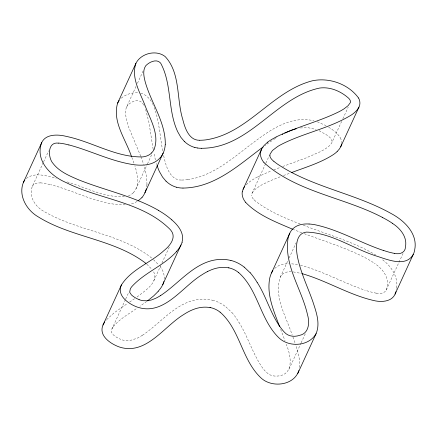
<?xml version="1.0" encoding="UTF-8"?>
<svg xmlns="http://www.w3.org/2000/svg" width="437" height="437" viewBox="0 0 437 437"><rect width="100%" height="100%" fill="white"/><g stroke="black" fill="none" stroke-linecap="round" stroke-linejoin="round"><path stroke-width="0.33" stroke-dasharray="2.19 1.64" d="M146.996 184.561L146.575 175.811L144.09 165.579M164.246 279.09C164.694 274.562 162.87 270.099 160.095 266.592M299.476 367.462C300.295 359.695 298.034 352.031 295.685 344.722M396.659 287.912C398.309 276.495 391.011 265.925 382.151 259.474M396.577 288.54L396.446 289.381A36.145 28.17 24.7 0 1 396.403 289.584M136.054 86.357L126.282 107.655L125.583 110.506L125.506 113.948L126.517 120.115L128.746 127.38L140.698 156.195M43.307 162.493L32.327 186.359C28.487 196.022 34.916 206.302 43.323 211.049C73.563 228.917 110.064 232.353 140.364 250.243M125.424 299.585L111.659 329.574L111.44 332.257L113.134 334.698A19.272 15.016 24.7 0 0 120.787 339.347M376.268 293.085C381.08 294.582 387.297 292.413 387.166 286.568C389.143 276.872 382.069 268.252 374.4 263.32M265.603 163.7L251.756 193.957A6.987 5.446 24.7 0 0 251.586 195.399M238.892 322.178C248.047 336.861 252.717 353.965 262.724 368.145C265.652 372.073 269.722 376.088 274.966 376.077C294.467 376.885 291.534 356.581 286.246 344.274M291.315 271.765C287.071 271.421 282.012 272.83 280.308 277.156C273.693 296.936 286.197 316.661 292.184 335.015M137.027 297.013C144.035 291.25 159.92 282.187 153.147 270.913M43.591 161.881L48.654 150.869M137.464 83.298L143.096 71.062M133.312 192.662L133.722 192.22A23.653 18.436 24.7 0 0 135.645 189.527L147.203 164.459M147.482 163.864L151.71 154.671M125.709 298.974L128.8 292.244M153.797 280.734L160.838 265.434M161.963 262.987L169.687 246.195M265.882 163.088L269.263 155.741M282.684 166.508L306.342 157.817L320.223 151.743A91.71 71.471 24.7 0 0 323.314 150.082L324.62 149.307A62.617 48.797 24.7 0 0 325.986 148.443L329.514 145.712L331.53 143.331L341.734 121.235M342.859 118.782L348.207 107.158M280.303 277.167L287.961 260.518M289.086 258.07L296.128 242.77M289.043 369.139L300.864 343.438M301.142 342.827L305.649 333.038M386.171 290.124L403.061 253.405M135.945 188.942C139.321 181.59 137.142 173.216 134.902 165.869M126.484 107.163C128.986 102.422 137.497 98.057 141.992 102.531A10.723 8.358 24.7 0 1 142.462 103.11L143.593 104.842M111.916 328.963L112.009 328.761A22.309 17.387 24.7 0 1 113.347 326.625M32.327 186.359C33.6 183.24 37.385 182.77 40.313 182.95M252.089 193.072L254.667 189.767L259.316 186.32A76.114 59.317 24.7 0 1 262.036 184.742L269.853 180.956L280.893 176.499M113.341 326.619C119.787 318.824 128.904 313.908 137.06 308.161M105.88 320.507L106.12 320.217M106.612 319.649L114.15 312.821L127.402 303.535M246.244 184.725L249.319 181.994A76.961 59.978 24.7 0 1 257.808 176.843M120.716 98.686L121.005 98.407M274.638 268.509C278.374 264.855 283.804 263.669 288.879 263.73M121.3 98.134C125.894 94.261 132.121 92.382 138.087 92.759M26.291 178.443C34.96 171.839 46.835 175.958 56.264 178.301M264.8 145.712L265.68 145.068M146.701 301.47L140.004 306.184M267.007 144.112L273.322 139.753M134.591 298.706L129.352 302.235M273.753 139.469L275.922 138.081M142.407 335.277C162.089 322.337 178.034 299.127 203.806 299.137A35.14 27.389 24.7 0 1 210.006 299.711L212.601 300.252M137.092 201.506L133.471 203.216L129.505 204.308M257.77 176.794L271.634 170.67M273.666 169.878L280.833 167.185M283.52 175.51L290.168 173.079M187.828 179.618C215.124 175.625 235.729 155.239 257.169 139.791C273.196 127.801 293.052 115.548 313.919 120.836M300.312 127.954L308.227 127.724L316.175 129.478M124.485 196.694C104.47 197.693 86.013 187.697 67.364 181.907M125.31 204.849C99.024 205.21 75.53 190.903 50.577 184.682M181.426 180.044C171.828 180.465 167.098 169.567 165.104 161.597A112.003 87.291 24.7 0 1 164.465 159.183L163.558 155.255M293.32 271.907L301.169 273.404M297.57 264.685L296.619 264.505A42.542 33.152 24.7 0 0 290.78 263.784M300.416 265.297C322.959 271.071 343.291 282.919 365.272 290.305M140.719 93.218C145.947 94.512 149.973 98.636 152.36 103.312M317.267 121.797L325.986 125.616M304.228 233.669C324.249 241.224 344.88 247.451 364.032 257.142A73.919 57.608 24.7 0 1 374.427 263.282M303.294 225.197C327.559 234.642 353.156 241.514 375.656 254.979M301.759 232.752L293.151 229.441M300.126 223.995C285.935 218.467 271.661 212.606 259.125 203.817A62.464 48.682 24.7 0 1 255.634 201.189M319.076 130.647C323.418 133.558 331.033 135.809 332.175 141.67A6.391 4.982 24.7 0 1 331.874 142.648M328.651 127.172C333.054 130.018 337.626 133.132 340.27 137.797M255.563 201.129L254.908 200.583A14.312 11.154 24.7 0 1 253.302 199.004M225.913 306.883L231.916 312.592M146.81 264.156L151.901 269.29M153.524 259.676L158.855 265.09M253.307 199.004L252.422 197.814A6.151 4.791 24.7 0 1 251.575 195.399M143.942 105.486L144.276 106.136M152.562 103.7L152.95 104.476M153.316 105.257L153.491 105.65M131.832 157.407L134.279 163.99M280.647 329.345L285.039 340.849M140.938 156.807L143.713 164.427M154.201 107.36C159.308 121.437 159.926 136.59 162.755 151.186M292.937 336.993L295.346 343.711M145.674 109.501L148.935 122.469L153.097 148.902M156.364 163.405L156.697 164.503M155.419 159.991L153.791 152.666M340.281 137.792A13.454 10.483 24.7 0 1 341.614 142.648M187.823 179.612A51.304 39.986 24.7 0 1 181.519 180.049M133.361 192.739A18.518 14.432 24.7 0 1 128.462 195.771M231.971 312.564A69.554 54.204 24.7 0 1 238.853 322.195M212.611 300.175A28.285 22.041 24.7 0 1 225.891 306.9M142.396 335.266A62.873 48.999 24.7 0 1 137.213 338.189L130.658 340.347L124.698 340.467A15.098 11.766 24.7 0 1 120.765 339.402M140.337 250.281A66.719 51.998 24.7 0 1 151.961 258.283M40.302 182.841A44.929 35.015 24.7 0 1 50.561 184.769M146.919 184.545A36.227 28.236 24.7 0 1 146.712 186.692M376.268 293.183A56.083 43.711 24.7 0 1 365.299 290.228"/><path stroke-width="0.66" d="M165.295 144.784C165.699 122.07 151.011 102.974 145.166 81.697C143.882 76.595 142.5 70.477 145.718 65.79C148.913 62.3 156.266 58.514 160.292 62.753A10.723 8.358 24.7 0 1 160.756 63.332C171.812 83.817 167.753 108.933 176.996 130.171A55.22 43.039 24.7 0 0 177.695 131.75L180.858 137.294L184.299 141.386M242.333 191.843L243.13 189.226L261.659 148.951L264.106 145.412L267.613 142.216M260.627 152.065L261.659 148.951M163.717 281.974L163.837 281.504M182.011 242.196C184.714 233.358 178.094 225.241 171.817 219.898M341.341 144.98L341.237 145.368A16.797 13.094 24.7 0 1 340.844 146.488L339.434 148.962L337.129 151.563M298.881 370.527C294.106 385.707 271.765 388.138 260.993 377.918C241.705 359.837 240.175 329.629 220.111 312.155M395.627 292.703C392.825 301.918 381.414 302.459 373.591 300.498C348.611 294.685 326.548 280.592 301.945 273.611M151.661 152.961A18.518 14.432 24.7 0 1 142.779 156.91C115.925 157.538 92.229 141.735 66.44 136.426C57.7 134.137 43.962 133.678 41.002 144.581C36.058 161.903 51.593 176.472 66.173 182.59C100.089 199.747 142.604 201.632 170.299 229.638A21.38 16.666 24.7 0 1 171.085 230.632C176.723 237.646 169.589 246.157 164.055 250.51C150.645 262.839 131.439 269.154 121.431 284.935L102.995 325.019C98.369 335.747 110.55 343.815 119.197 346.94C145.871 355.849 163.891 326.45 183.595 314.613A82.183 64.048 24.7 0 1 189.019 311.428C194.307 308.708 200.212 306.9 206.215 307.173A25.51 19.883 24.7 0 1 209.897 307.566M41.734 142.582L23.44 182.36C18.064 195.481 26.581 210.115 38.068 216.752C71.548 237.723 114.275 239.072 145.942 263.413M340.68 146.859L359.138 106.71A16.797 13.094 24.7 0 0 359.536 105.59L359.793 104.416A13.454 10.483 24.7 0 0 358.575 98.014M199.736 140.266C189.849 140.594 185.523 129.751 183.398 121.819A112.003 87.291 24.7 0 1 182.759 119.405C176.373 98.964 180.705 73.269 165.202 56.608C156.315 49.425 140.993 53.276 135.929 63.31L117.629 103.088C112.052 121.792 125.845 139.392 131.444 156.441M135.929 63.31C130.871 78.081 140.282 92.819 145.346 106.284C150.404 119.82 159.964 135.071 153.939 149.744M395.064 294.123L413.921 252.925A36.145 28.17 24.7 0 0 414.735 249.598C417.87 233.762 404.438 220.712 391.683 213.83C355.357 193.334 312.297 187.386 277.419 164.039A62.464 48.682 24.7 0 1 273.928 161.411M297.805 373.422L316.098 333.644C320.468 323.304 316.191 311.942 312.941 301.912C307.637 286.721 300.394 272.109 297.362 256.213C295.827 248.058 295.237 233.402 306.375 232.102C331.131 232.67 352.539 248.32 375.525 255.765C386.477 259.065 405.656 268.012 413.358 254.345M144.898 192.804L163.192 153.026M162.717 284.673L181.016 244.895M309.074 224.017C302.732 223.564 295.494 224.979 291.484 230.37A25.177 19.621 24.7 0 0 289.84 233.107L271.448 273.092A44.203 34.452 24.7 0 0 269.787 277.943C266.406 294.74 273.895 311.139 279.56 326.57M121.431 284.935C116.46 295.51 128.412 303.813 137.016 306.987C163.788 316.486 182.163 286.71 201.889 274.835A82.183 64.048 24.7 0 1 207.313 271.65M102.995 325.019L104.153 322.877M271.481 273.016L271.546 272.885A25.177 19.621 24.7 0 1 272.874 270.579M243.13 189.226L243.922 187.702M289.807 233.172L289.726 233.358A44.203 34.452 24.7 0 0 288.081 238.165C283.744 265.401 301.885 289.239 307.55 314.913C309.822 322.457 309.046 333.518 299.542 335.359C294.38 337.162 288.18 336.474 284.389 332.218C271.519 317.999 267.449 298.324 257.191 282.4M117.629 103.088L119.175 100.461M23.44 182.36L24.15 181.016M358.974 107.081L357.488 109.512L355.423 111.785A46.743 36.429 24.7 0 1 351.594 114.833C329.536 128.549 303.218 132.935 280.33 144.964A76.114 59.317 24.7 0 0 277.61 146.542L272.431 150.503L270.055 154.179A6.987 5.446 24.7 0 0 269.886 155.621M316.098 333.644C308.932 346.519 288.748 347.661 278.642 337.572C259.999 319.327 258.229 289.693 238.411 272.377M104.345 322.577L104.743 321.993M24.357 180.694L24.8 180.066M244.256 187.173L244.616 186.659M160.303 157.544L159.833 158.079A31.819 24.8 24.7 0 1 159.352 158.604C152.895 165.252 142.812 165.831 134.143 164.733C111.462 161.559 90.863 150.71 68.871 144.904M142.003 197.322L141.539 197.857A31.819 24.8 24.7 0 1 141.053 198.382L138.059 200.894M176.532 251.57C163.657 265.865 144.423 272.519 131.635 286.841A22.309 17.387 24.7 0 0 130.297 288.977L129.674 292.222L131.433 294.92A19.272 15.016 24.7 0 0 139.081 299.569M158.238 291.348L153.72 295.849L147.624 300.787L142.992 300.689A15.098 11.766 24.7 0 1 139.064 299.624M151.606 152.884L152.021 152.442A23.653 18.436 24.7 0 0 153.939 149.749M263.047 147.007C239.181 164.716 214.813 187.642 183.245 188.063M160.701 295.499C180.383 282.559 196.328 259.349 222.1 259.36A35.14 27.389 24.7 0 1 228.305 259.933L230.9 260.474M282.269 134.377L282.876 134.055M276.064 137.016C296.193 127.003 318.349 121.885 338.522 111.965A91.71 71.471 24.7 0 0 341.614 110.304L342.914 109.529A62.617 48.797 24.7 0 0 344.28 108.666L348.081 105.678L350.179 102.875A6.391 4.982 24.7 0 0 350.479 101.892C350.54 99.041 347.535 97.402 345.651 95.758C338.293 90.24 329.001 86.81 319.726 88.034C275.436 97.227 249.642 148.367 201.539 148.285M207.318 271.656C212.601 268.919 218.511 267.127 224.509 267.395A25.51 19.883 24.7 0 1 228.196 267.788M284.716 133.116L290.862 130.439L296.204 128.768M291.244 172.691C305.485 167.295 320.419 162.968 333.305 154.622A46.743 36.429 24.7 0 0 337.14 151.573M147.602 300.771L151.41 299.979L155.496 298.4A62.873 48.999 24.7 0 0 160.69 295.488M201.304 148.285L201.315 148.285A22.68 17.677 24.7 0 1 197.491 148.001M183.005 188.063L183.021 188.063A22.68 17.677 24.7 0 1 179.197 187.779L176.564 187.227M58.613 143.172C47.409 141.397 47.726 157.418 52.981 163.372C59.164 171.528 69.046 175.669 78.152 179.629C104.798 190.379 133.553 196.055 158.664 210.465M394.567 253.307C399.38 254.804 405.591 252.635 405.46 246.79C407.437 237.094 400.363 228.475 392.694 223.542M197.491 147.996L194.864 147.449M228.267 267.799L228.933 267.919M209.973 307.577L210.639 307.697M383.571 250.527C360.361 242.814 339.003 229.796 314.913 224.727A42.542 33.152 24.7 0 0 309.074 224.006M292.533 229.201C276.157 222.149 258.365 215.507 245.709 202.446M382.326 217.364C343.963 197.262 297.018 192.242 264.003 162.668M273.857 161.351L273.201 160.805A14.312 11.154 24.7 0 1 271.596 159.226L270.716 158.036A6.151 4.791 24.7 0 1 269.869 155.621M244.212 267.105L250.21 272.814M166 181.164L162.564 177.072L159.401 171.528A55.22 43.039 24.7 0 1 158.697 169.949L157.052 165.596M358.564 98.019C348.475 84.079 329.236 77.251 312.499 80.769C272.169 91.005 248.118 133.482 206.122 139.84A51.304 39.986 24.7 0 1 199.813 140.272M395.949 291.665A36.145 28.17 24.7 0 1 395.753 292.348M341.565 143.8A13.454 10.483 24.7 0 1 341.51 144.199M210.645 307.637A18.07 14.082 24.7 0 1 220.095 312.171M163.717 282.493A41.679 32.48 24.7 0 1 158.128 291.271M146.024 189.844A36.227 28.236 24.7 0 1 142.101 197.387M146.302 188.811A36.227 28.236 24.7 0 1 146.171 189.33M176.559 187.276A18.933 14.754 24.7 0 1 166.038 181.142M245.725 202.435A16.409 12.788 24.7 0 1 242.229 191.816M228.939 267.859A18.07 14.082 24.7 0 1 238.389 272.393M250.264 272.786A69.554 54.204 24.7 0 1 257.147 282.417M230.911 260.397A28.285 22.041 24.7 0 1 244.19 267.122M182.18 242.262A41.679 32.48 24.7 0 1 176.422 251.493M158.636 210.508A66.719 51.998 24.7 0 1 171.861 219.866M58.602 143.063A44.929 35.015 24.7 0 1 68.855 144.991M165.213 144.767A36.227 28.236 24.7 0 1 160.395 157.61M194.853 147.498A18.933 14.754 24.7 0 1 184.332 141.364M267.575 142.172A76.961 59.978 24.7 0 1 276.102 137.065M264.024 162.657A16.409 12.788 24.7 0 1 260.528 152.038M382.309 217.397A73.919 57.608 24.7 0 1 392.721 223.504M394.562 253.405A56.083 43.711 24.7 0 1 383.593 250.45"/></g></svg>
